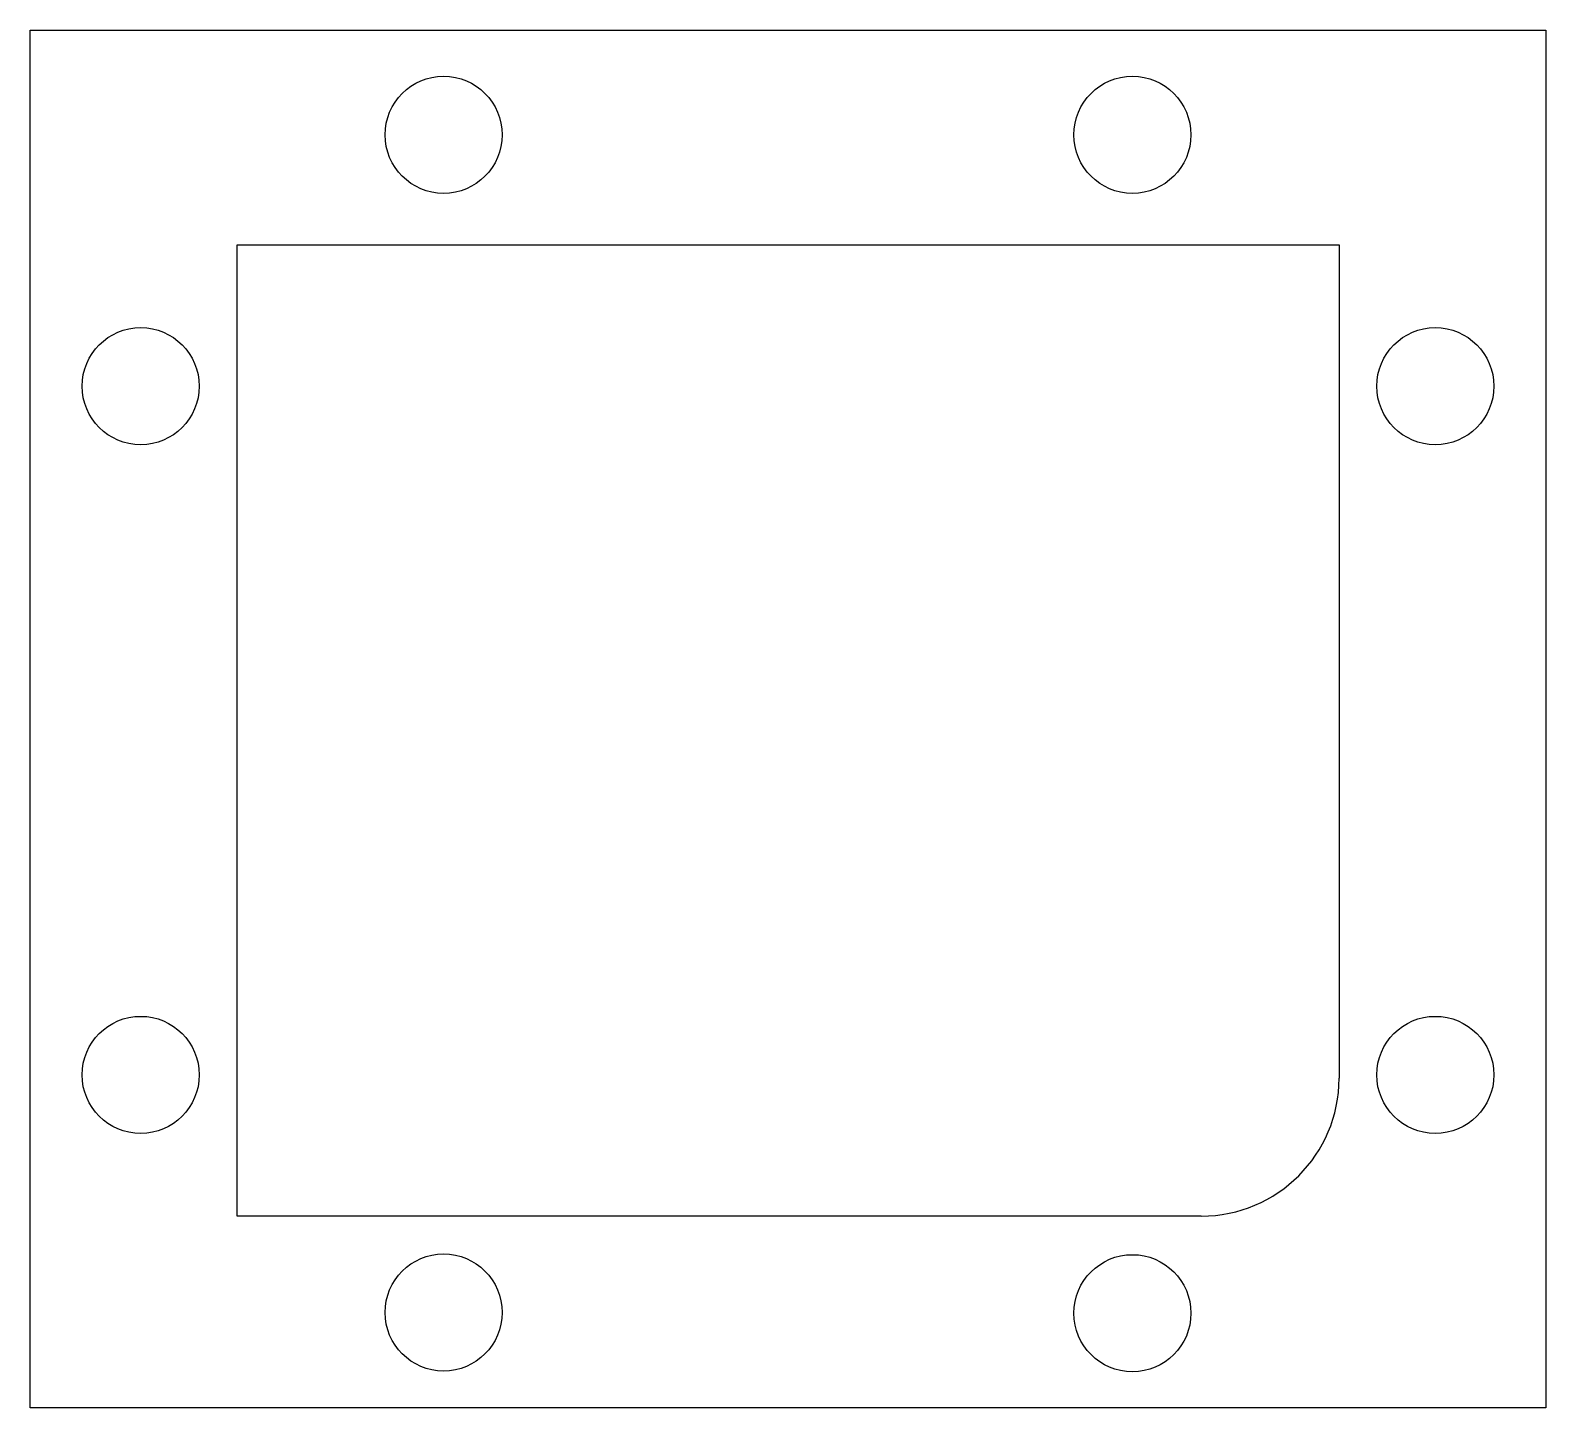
# Model space of a CAD drawing. Header units: millimetres. Extents: x -27.5 to 27.5, y -27 to 23.
import ezdxf

# ---------------------------------------------------------------- set-up
doc = ezdxf.new("R2010")
doc.units = ezdxf.units.MM

msp = doc.modelspace()

# ---------------------------------------------------------------- linework, layer by layer
at = {"color": 7, "linetype": 'Continuous', "lineweight": 25}
for p, q in [((-27.5, 23.044), (27.5, 23.044)), ((-27.5, -26.956), (-27.5, 23.044)), ((27.5, 23.044), (27.5, -26.956)), ((-19.994, 15.25), (20, 15.25)), ((-19.994, -20), (-19.994, 15.25)), ((20, 15.25), (20, -15)), ((15, -20), (-19.994, -20)), ((27.5, -26.956), (-27.5, -26.956))]:
    msp.add_line(p, q, dxfattribs=at)
for centre in [(-12.5, 19.25), (12.5, 19.25), (-23.494, 10.125), (23.494, 10.125), (-23.494, -14.875), (23.494, -14.875), (-12.5, -23.5), (12.5, -23.527)]:
    msp.add_circle(centre, 2.125, dxfattribs=at)
msp.add_arc((15, -15), 5, 270, 0, dxfattribs=at)

doc.saveas('drawing.dxf')
